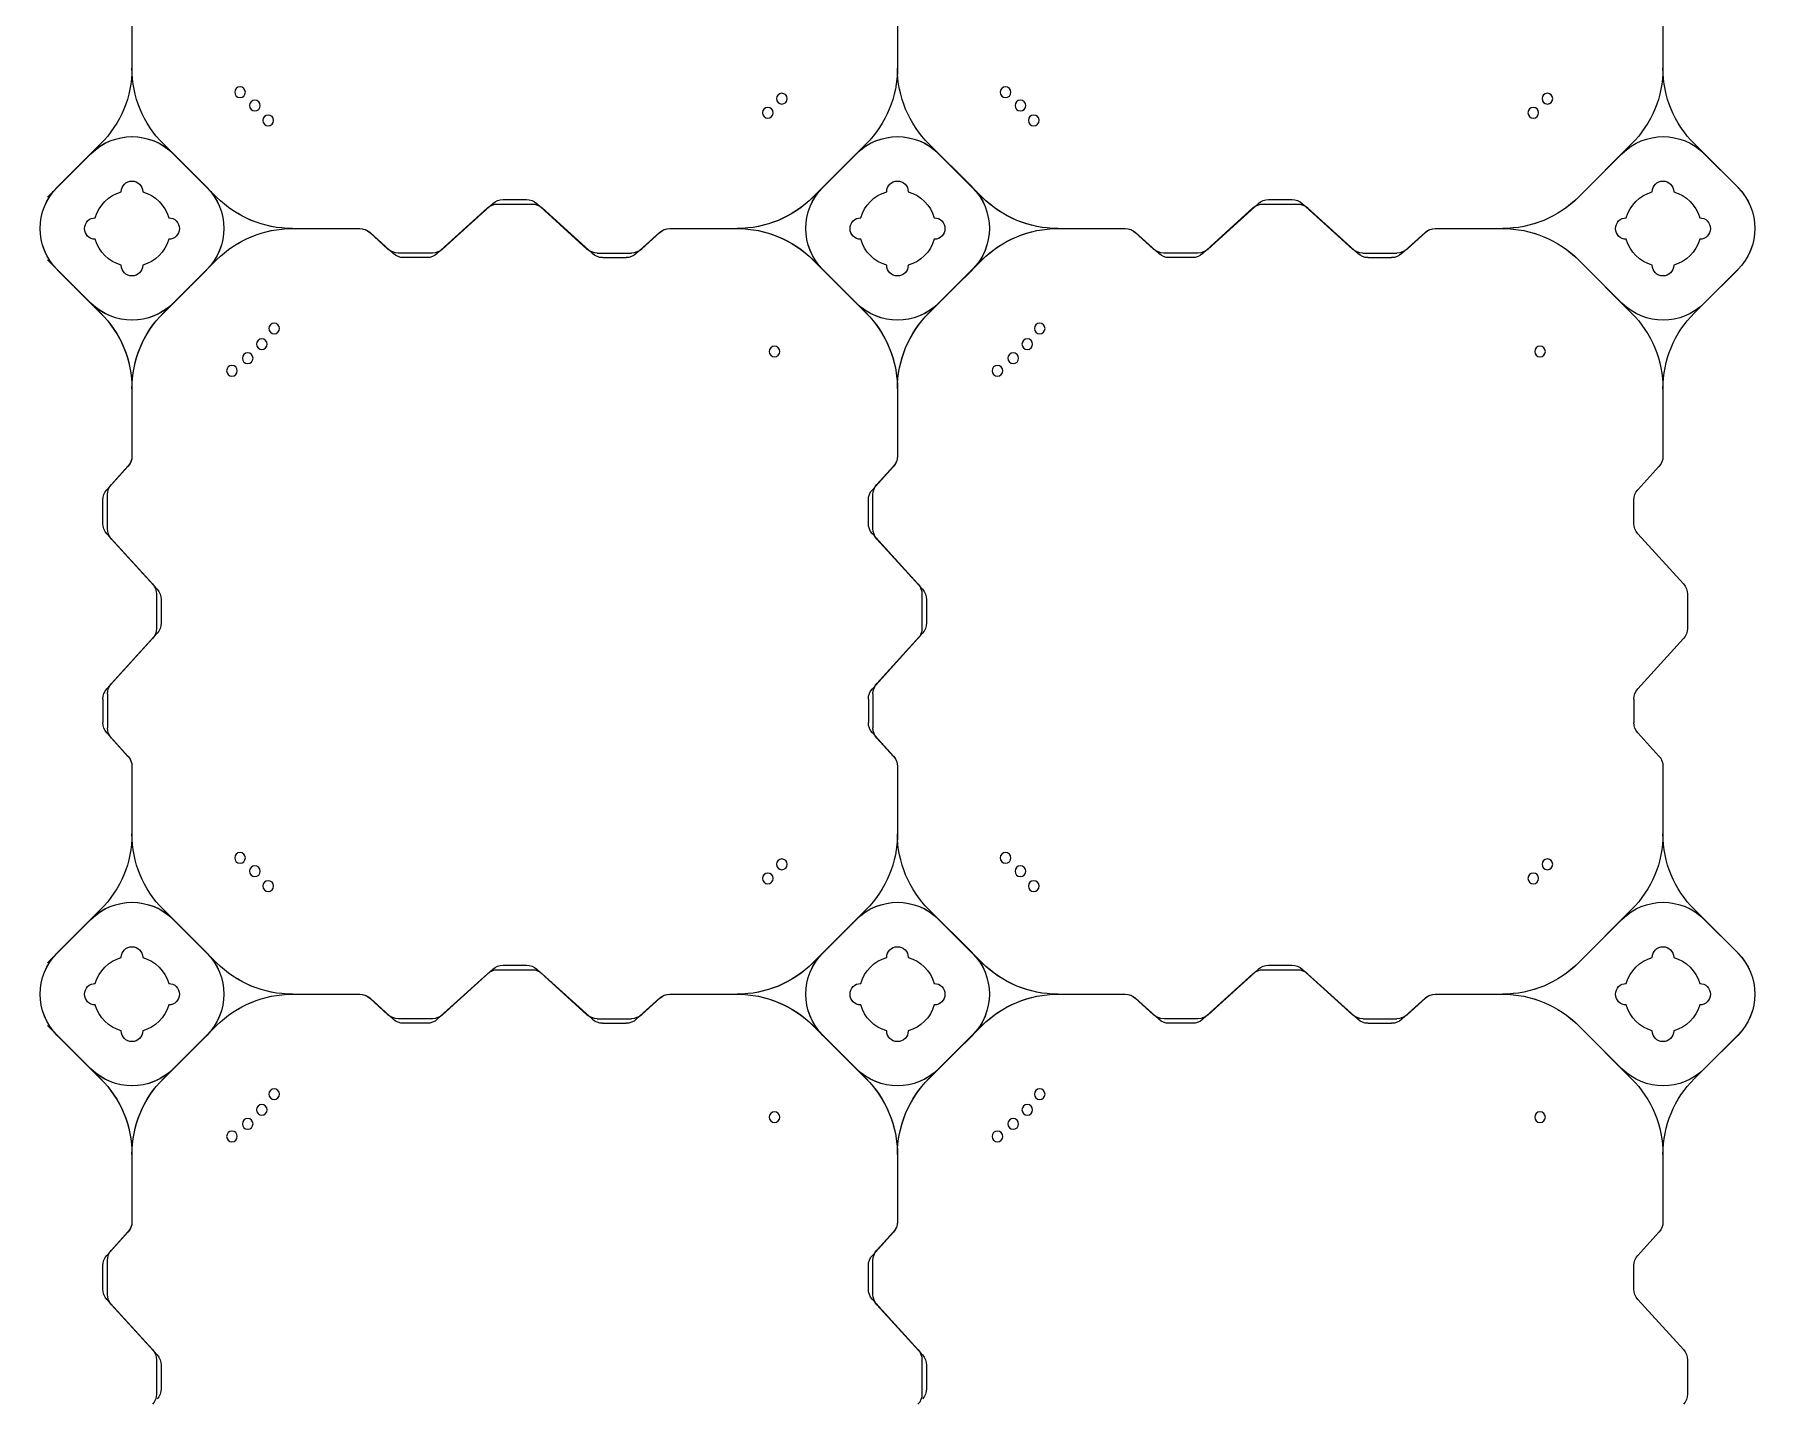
# Model space of a CAD drawing. Header units: millimetres. Extents: x -1612139 to -1260738, y 1141106 to 1536160.
# Drawn here: x -1325991 to -1324864, y 1187813 to 1188703 of the extents above; entities that cross this region are included whole.
import ezdxf

# ---------------------------------------------------------------- set-up
doc = ezdxf.new("R2010")
doc.units = ezdxf.units.MM
doc.header["$LTSCALE"] = 10
doc.layers.get('0').update_dxf_attribs({"linetype": 'CONTINUOUS'})
doc.layers.add('W-FLOAT_BOWL浮筒', color=253, linetype='CONTINUOUS')

# ---------------------------------------------------------------- blocks, each defined once
blk = doc.blocks.new('蓝色')
at = {"layer": 'W-FLOAT_BOWL浮筒', "color": 5}
for p, q in [((20022.3, -2760.8), (20022.3, -2738.5)), ((20522.3, -2760.8), (20522.3, -2738.5)), ((21022.3, -2760.8), (21022.3, -2738.5)), ((20025.3, -2757.3), (20025.3, -2742)), ((20525.3, -2757.3), (20525.3, -2742)), ((19989.9, -2800.3), (20019.7, -2767.5)), ((19992.9, -2796.8), (20022.7, -2764)), ((20489.9, -2800.3), (20519.7, -2767.5)), ((20492.9, -2796.8), (20522.7, -2764)), ((20989.9, -2800.3), (21019.7, -2767.5)), ((19987.3, -2807), (19987.3, -2822.3)), ((19990.3, -2803.5), (19990.3, -2825.8)), ((20487.3, -2807), (20487.3, -2822.3)), ((20490.3, -2803.5), (20490.3, -2825.8)), ((20987.3, -2807), (20987.3, -2822.3)), ((19989.9, -2829), (20003.7, -2844.2)), ((20489.9, -2829), (20503.7, -2844.2)), ((20989.9, -2829), (21003.7, -2844.2)), ((19992.9, -2832.5), (20003.7, -2844.4)), ((20492.9, -2832.5), (20503.7, -2844.4)), ((20006.3, -2894.9), (20006.3, -2850.9)), ((20006.3, -2894.9), (20006.3, -2851.1)), ((20506.3, -2894.9), (20506.3, -2850.9)), ((20506.3, -2894.9), (20506.3, -2851.1)), ((21006.3, -2894.9), (21006.3, -2850.9)), ((19951.1, -2979.1), (19985.8, -2944.4)), ((19979.5, -2950.8), (19951.2, -2979.1)), ((19957.5, -2972.8), (19985.8, -2944.5)), ((19957.5, -2972.7), (19979.4, -2950.8)), ((20061.6, -2979.1), (20026.8, -2944.4)), ((20055.2, -2972.8), (20026.8, -2944.5)), ((20033.2, -2950.8), (20055.2, -2972.7)), ((20033.2, -2950.8), (20061.5, -2979.1)), ((20451.1, -2979.1), (20485.8, -2944.4)), ((20479.5, -2950.8), (20451.2, -2979.1)), ((20457.5, -2972.8), (20485.8, -2944.5)), ((20457.5, -2972.7), (20479.4, -2950.8)), ((20561.6, -2979.1), (20526.8, -2944.4)), ((20555.2, -2972.8), (20526.8, -2944.5)), ((20533.2, -2950.8), (20555.2, -2972.7)), ((20533.2, -2950.8), (20561.5, -2979.1)), ((20951.1, -2979.1), (20985.8, -2944.4)), ((20979.5, -2950.8), (20951.2, -2979.1)), ((21055.2, -2972.8), (21026.8, -2944.5)), ((21033.2, -2950.8), (21055.2, -2972.7)), ((20173.5, -2986.2), (20161.6, -2997)), ((20177, -2983.2), (20161.8, -2997)), ((20202.5, -2983.6), (20180.2, -2983.6)), ((20199, -2980.6), (20183.7, -2980.6)), ((20205.7, -2983.2), (20238.5, -3013)), ((20209.2, -2986.2), (20242, -3016)), ((20303.5, -2986.2), (20270.7, -3016)), ((20307, -2983.2), (20274.2, -3013)), ((20310.2, -2983.6), (20332.5, -2983.6)), ((20313.7, -2980.6), (20329, -2980.6)), ((20335.7, -2983.2), (20350.9, -2997)), ((20339.2, -2986.2), (20351.1, -2997)), ((20673.5, -2986.2), (20661.6, -2997)), ((20677, -2983.2), (20661.8, -2997)), ((20702.5, -2983.6), (20680.2, -2983.6)), ((20699, -2980.6), (20683.7, -2980.6)), ((20705.7, -2983.2), (20738.5, -3013)), ((20709.2, -2986.2), (20742, -3016)), ((20803.5, -2986.2), (20770.7, -3016)), ((20807, -2983.2), (20774.2, -3013)), ((20810.2, -2983.6), (20832.5, -2983.6)), ((20813.7, -2980.6), (20829, -2980.6)), ((20835.7, -2983.2), (20850.9, -2997)), ((20839.2, -2986.2), (20851.1, -2997)), ((20110.9, -2999.6), (20155.1, -2999.6)), ((20110.9, -2999.6), (20154.9, -2999.6)), ((20357.6, -2999.6), (20401.6, -2999.6)), ((20357.8, -2999.6), (20401.6, -2999.6)), ((20610.9, -2999.6), (20655.1, -2999.6)), ((20610.9, -2999.6), (20654.9, -2999.6)), ((20857.6, -2999.6), (20901.6, -2999.6)), ((20857.8, -2999.6), (20901.6, -2999.6)), ((19985.8, -3054.9), (19951.1, -3020.1)), ((19979.5, -3048.4), (19951.2, -3020.1)), ((20026.8, -3054.9), (20061.6, -3020.1)), ((20033.2, -3048.4), (20061.5, -3020.1)), ((20245.2, -3015.6), (20267.5, -3015.6)), ((20248.7, -3018.6), (20264, -3018.6)), ((20485.8, -3054.9), (20451.1, -3020.1)), ((20479.5, -3048.4), (20451.2, -3020.1)), ((20526.8, -3054.9), (20561.6, -3020.1)), ((20533.2, -3048.4), (20561.5, -3020.1)), ((20745.2, -3015.6), (20767.5, -3015.6)), ((20748.7, -3018.6), (20764, -3018.6)), ((20985.8, -3054.9), (20951.1, -3020.1)), ((20979.5, -3048.4), (20951.2, -3020.1)), ((19979.4, -3048.4), (19957.5, -3026.5)), ((19957.5, -3026.5), (19985.8, -3054.8)), ((20055.2, -3026.5), (20026.8, -3054.8)), ((20055.2, -3026.5), (20033.2, -3048.4)), ((20479.4, -3048.4), (20457.5, -3026.5)), ((20457.5, -3026.5), (20485.8, -3054.8)), ((20555.2, -3026.5), (20526.8, -3054.8)), ((20555.2, -3026.5), (20533.2, -3048.4)), ((21055.2, -3026.5), (21026.8, -3054.8)), ((21055.2, -3026.5), (21033.2, -3048.4)), ((20006.3, -3148.4), (20006.3, -3104.2)), ((20006.3, -3148.2), (20006.3, -3104.2)), ((20506.3, -3148.4), (20506.3, -3104.2)), ((20506.3, -3148.2), (20506.3, -3104.2)), ((21006.3, -3148.4), (21006.3, -3104.2)), ((19989.9, -3170.3), (20003.7, -3155.1)), ((19992.9, -3166.8), (20003.7, -3154.9)), ((20489.9, -3170.3), (20503.7, -3155.1)), ((20492.9, -3166.8), (20503.7, -3154.9)), ((20989.9, -3170.3), (21003.7, -3155.1)), ((19987.3, -3192.3), (19987.3, -3177)), ((19990.3, -3195.8), (19990.3, -3173.5)), ((20487.3, -3192.3), (20487.3, -3177)), ((20490.3, -3195.8), (20490.3, -3173.5)), ((20987.3, -3192.3), (20987.3, -3177)), ((19989.9, -3199), (20019.7, -3231.8)), ((20489.9, -3199), (20519.7, -3231.8)), ((20989.9, -3199), (21019.7, -3231.8)), ((19992.9, -3202.5), (20022.7, -3235.3)), ((20492.9, -3202.5), (20522.7, -3235.3)), ((20022.3, -3260.8), (20022.3, -3238.5)), ((20025.3, -3257.3), (20025.3, -3242)), ((20522.3, -3260.8), (20522.3, -3238.5)), ((20525.3, -3257.3), (20525.3, -3242)), ((21022.3, -3260.8), (21022.3, -3238.5)), ((19989.9, -3300.3), (20019.7, -3267.5)), ((19992.9, -3296.8), (20022.7, -3264)), ((20489.9, -3300.3), (20519.7, -3267.5)), ((20492.9, -3296.8), (20522.7, -3264)), ((20989.9, -3300.3), (21019.7, -3267.5)), ((19987.3, -3307), (19987.3, -3322.3)), ((19990.3, -3303.5), (19990.3, -3325.8)), ((20487.3, -3307), (20487.3, -3322.3)), ((20490.3, -3303.5), (20490.3, -3325.8)), ((20987.3, -3307), (20987.3, -3322.3)), ((19989.9, -3329), (20003.7, -3344.2)), ((19992.9, -3332.5), (20003.7, -3344.4)), ((20489.9, -3329), (20503.7, -3344.2)), ((20492.9, -3332.5), (20503.7, -3344.4)), ((20989.9, -3329), (21003.7, -3344.2)), ((20006.3, -3394.9), (20006.3, -3350.9)), ((20006.3, -3394.9), (20006.3, -3351.1)), ((20506.3, -3394.9), (20506.3, -3350.9)), ((20506.3, -3394.9), (20506.3, -3351.1)), ((21006.3, -3394.9), (21006.3, -3350.9)), ((19951.1, -3479.1), (19985.8, -3444.4)), ((19957.5, -3472.8), (19985.8, -3444.5)), ((20061.6, -3479.1), (20026.8, -3444.4)), ((20055.2, -3472.8), (20026.8, -3444.5)), ((20451.1, -3479.1), (20485.8, -3444.4)), ((20457.5, -3472.8), (20485.8, -3444.5)), ((20561.6, -3479.1), (20526.8, -3444.4)), ((20555.2, -3472.8), (20526.8, -3444.5)), ((20951.1, -3479.1), (20985.8, -3444.4)), ((21055.2, -3472.8), (21026.8, -3444.5)), ((19979.5, -3450.8), (19951.2, -3479.1)), ((19957.5, -3472.7), (19979.4, -3450.8)), ((20033.2, -3450.8), (20055.2, -3472.7)), ((20033.2, -3450.8), (20061.5, -3479.1)), ((20479.5, -3450.8), (20451.2, -3479.1)), ((20457.5, -3472.7), (20479.4, -3450.8)), ((20533.2, -3450.8), (20555.2, -3472.7)), ((20533.2, -3450.8), (20561.5, -3479.1)), ((20979.5, -3450.8), (20951.2, -3479.1)), ((21033.2, -3450.8), (21055.2, -3472.7)), ((20177, -3483.2), (20161.8, -3497)), ((20199, -3480.6), (20183.7, -3480.6)), ((20205.7, -3483.2), (20238.5, -3513)), ((20307, -3483.2), (20274.2, -3513)), ((20313.7, -3480.6), (20329, -3480.6)), ((20335.7, -3483.2), (20350.9, -3497)), ((20677, -3483.2), (20661.8, -3497)), ((20699, -3480.6), (20683.7, -3480.6)), ((20705.7, -3483.2), (20738.5, -3513)), ((20807, -3483.2), (20774.2, -3513)), ((20813.7, -3480.6), (20829, -3480.6)), ((20835.7, -3483.2), (20850.9, -3497)), ((20173.5, -3486.2), (20161.6, -3497)), ((20202.5, -3483.6), (20180.2, -3483.6)), ((20209.2, -3486.2), (20242, -3516)), ((20303.5, -3486.2), (20270.7, -3516)), ((20310.2, -3483.6), (20332.5, -3483.6)), ((20339.2, -3486.2), (20351.1, -3497)), ((20673.5, -3486.2), (20661.6, -3497)), ((20702.5, -3483.6), (20680.2, -3483.6)), ((20709.2, -3486.2), (20742, -3516)), ((20803.5, -3486.2), (20770.7, -3516)), ((20810.2, -3483.6), (20832.5, -3483.6)), ((20839.2, -3486.2), (20851.1, -3497)), ((20110.9, -3499.6), (20155.1, -3499.6)), ((20110.9, -3499.6), (20154.9, -3499.6)), ((20357.6, -3499.6), (20401.6, -3499.6)), ((20357.8, -3499.6), (20401.6, -3499.6)), ((20610.9, -3499.6), (20655.1, -3499.6)), ((20610.9, -3499.6), (20654.9, -3499.6)), ((20857.6, -3499.6), (20901.6, -3499.6)), ((20857.8, -3499.6), (20901.6, -3499.6)), ((20245.2, -3515.6), (20267.5, -3515.6)), ((20745.2, -3515.6), (20767.5, -3515.6)), ((19985.8, -3554.9), (19951.1, -3520.1)), ((19979.5, -3548.4), (19951.2, -3520.1)), ((19979.4, -3548.4), (19957.5, -3526.5)), ((19957.5, -3526.5), (19985.8, -3554.8)), ((20026.8, -3554.9), (20061.6, -3520.1)), ((20055.2, -3526.5), (20026.8, -3554.8)), ((20033.2, -3548.4), (20061.5, -3520.1)), ((20055.2, -3526.5), (20033.2, -3548.4)), ((20248.7, -3518.6), (20264, -3518.6)), ((20485.8, -3554.9), (20451.1, -3520.1)), ((20479.5, -3548.4), (20451.2, -3520.1)), ((20479.4, -3548.4), (20457.5, -3526.5)), ((20457.5, -3526.5), (20485.8, -3554.8)), ((20526.8, -3554.9), (20561.6, -3520.1)), ((20555.2, -3526.5), (20526.8, -3554.8)), ((20533.2, -3548.4), (20561.5, -3520.1)), ((20555.2, -3526.5), (20533.2, -3548.4)), ((20748.7, -3518.6), (20764, -3518.6)), ((20985.8, -3554.9), (20951.1, -3520.1)), ((20979.5, -3548.4), (20951.2, -3520.1)), ((21055.2, -3526.5), (21026.8, -3554.8)), ((21055.2, -3526.5), (21033.2, -3548.4)), ((20006.3, -3648.4), (20006.3, -3604.2)), ((20006.3, -3648.2), (20006.3, -3604.2)), ((20506.3, -3648.4), (20506.3, -3604.2)), ((20506.3, -3648.2), (20506.3, -3604.2)), ((21006.3, -3648.4), (21006.3, -3604.2))]:
    blk.add_line(p, q, dxfattribs=at)
for centre in [(20071.6, -2906.7), (20571.6, -2906.7), (20081.9, -2914.9), (20426, -2919.3), (20581.9, -2914.9), (20926, -2919.3), (20091.1, -2924.1), (20099.2, -2934.3), (20591.1, -2924.1), (20599.2, -2934.3), (20086.6, -3079.9), (20095.3, -3070.2), (20421.6, -3075.2), (20586.6, -3079.9), (20595.3, -3070.2), (20921.6, -3075.2), (20076.9, -3088.6), (20430.8, -3084.4), (20576.9, -3088.6), (20930.8, -3084.4), (20071.6, -3406.7), (20571.6, -3406.7), (20081.9, -3414.9), (20426, -3419.3), (20581.9, -3414.9), (20926, -3419.3), (20091.1, -3424.1), (20591.1, -3424.1), (20099.2, -3434.3), (20599.2, -3434.3), (20095.3, -3570.2), (20421.6, -3575.2), (20595.3, -3570.2), (20921.6, -3575.2), (20086.6, -3579.9), (20430.8, -3584.4), (20586.6, -3579.9), (20930.8, -3584.4), (20076.9, -3588.6), (20576.9, -3588.6)]:
    blk.add_circle(centre, 3.5, dxfattribs=at)
for centre, radius, start, end in [((20012.3, -2738.5), 10, 0, 42.2737), ((20015.3, -2742), 10, 0, 42.2737), ((20512.3, -2738.5), 10, 0, 42.2737), ((20515.3, -2742), 10, 0, 42.2737), ((21012.3, -2738.5), 10, 0, 42.2737), ((20012.3, -2760.8), 10, 317.7263, 0), ((20015.3, -2757.3), 10, 317.7263, 0), ((20512.3, -2760.8), 10, 317.7263, 0), ((20515.3, -2757.3), 10, 317.7263, 0), ((21012.3, -2760.8), 10, 317.7263, 0), ((19997.3, -2807), 10, 137.7263, 180), ((20000.3, -2803.5), 10, 137.7263, 180), ((20497.3, -2807), 10, 137.7263, 180), ((20500.3, -2803.5), 10, 137.7263, 180), ((20997.3, -2807), 10, 137.7263, 180), ((19997.3, -2822.3), 10, 180, 222.2737), ((20000.3, -2825.8), 10, 180, 222.2737), ((20497.3, -2822.3), 10, 180, 222.2737), ((20500.3, -2825.8), 10, 180, 222.2737), ((20997.3, -2822.3), 10, 180, 222.2737), ((19996.3, -2850.9), 10, 0, 42.2737), ((19996.3, -2851.1), 10, 0, 42.2737), ((20496.3, -2850.9), 10, 0, 42.2737), ((20496.3, -2851.1), 10, 0, 42.2737), ((20996.3, -2850.9), 10, 0, 42.2737), ((19936.3, -2894.9), 70, 315, 0), ((19936.3, -2895), 70, 315, 0), ((20076.3, -2894.9), 70, 180, 225), ((20076.3, -2895), 70, 180, 225), ((20436.3, -2894.9), 70, 315, 0), ((20436.3, -2895), 70, 315, 0), ((20576.3, -2894.9), 70, 180, 225), ((20576.3, -2895), 70, 180, 225), ((20936.3, -2894.9), 70, 315, 0), ((21076.3, -2895), 70, 180, 225), ((20006.3, -2977.7), 38, 45, 135), ((20006.4, -2977.7), 38, 45, 135), ((20506.3, -2977.7), 38, 45, 135), ((20506.4, -2977.7), 38, 45, 135), ((21006.4, -2977.7), 38, 45, 135), ((19984.4, -2999.6), 38, 135, 225), ((19984.4, -2999.7), 38, 135, 225), ((20006.3, -2999.6), 25, 106.2602, 163.7398), ((20006.3, -2999.6), 25, 106.2602, 163.7398), ((20006.3, -2999.6), 25, 106.2602, 163.7398), ((20006.3, -2999.6), 25, 106.2602, 163.7398), ((20006.3, -2975.6), 7, 0, 180), ((20006.3, -2975.6), 7, 0, 180), ((20006.3, -2975.6), 7, 0, 180), ((20006.3, -2975.6), 7, 0, 180), ((20006.3, -2999.6), 25, 16.2602, 73.7398), ((20006.3, -2999.6), 25, 16.2602, 73.7398), ((20006.3, -2999.6), 25, 16.2602, 73.7398), ((20006.3, -2999.6), 25, 16.2602, 73.7398), ((20028.3, -2999.6), 38, 315, 45), ((20028.3, -2999.7), 38, 315, 45), ((20484.4, -2999.6), 38, 135, 225), ((20484.4, -2999.7), 38, 135, 225), ((20506.3, -2999.6), 25, 106.2602, 163.7398), ((20506.3, -2999.6), 25, 106.2602, 163.7398), ((20506.3, -2999.6), 25, 106.2602, 163.7398), ((20506.3, -2999.6), 25, 106.2602, 163.7398), ((20506.3, -2975.6), 7, 0, 180), ((20506.3, -2975.6), 7, 0, 180), ((20506.3, -2975.6), 7, 0, 180), ((20506.3, -2975.6), 7, 0, 180), ((20506.3, -2999.6), 25, 16.2602, 73.7398), ((20506.3, -2999.6), 25, 16.2602, 73.7398), ((20506.3, -2999.6), 25, 16.2602, 73.7398), ((20506.3, -2999.6), 25, 16.2602, 73.7398), ((20528.3, -2999.6), 38, 315, 45), ((20528.3, -2999.7), 38, 315, 45), ((21006.3, -2999.6), 25, 106.2602, 163.7398), ((21006.3, -2999.6), 25, 106.2602, 163.7398), ((21006.3, -2975.6), 7, 0, 180), ((21006.3, -2975.6), 7, 0, 180), ((21006.3, -2999.6), 25, 16.2602, 73.7398), ((21006.3, -2999.6), 25, 16.2602, 73.7398), ((21028.3, -2999.6), 38, 315, 45), ((21028.3, -2999.7), 38, 315, 45), ((20111, -2929.6), 70, 225, 270), ((20111.1, -2929.6), 70, 225, 270), ((20180.2, -2993.6), 10, 90, 132.2737), ((20183.7, -2990.6), 10, 90, 132.2737), ((20199, -2990.6), 10, 47.7263, 90), ((20202.5, -2993.6), 10, 47.7263, 90), ((20310.2, -2993.6), 10, 90, 132.2737), ((20313.7, -2990.6), 10, 90, 132.2737), ((20329, -2990.6), 10, 47.7263, 90), ((20332.5, -2993.6), 10, 47.7263, 90), ((20401.6, -2929.6), 70, 270, 315), ((20401.7, -2929.6), 70, 270, 315), ((20611, -2929.6), 70, 225, 270), ((20611.1, -2929.6), 70, 225, 270), ((20680.2, -2993.6), 10, 90, 132.2737), ((20683.7, -2990.6), 10, 90, 132.2737), ((20699, -2990.6), 10, 47.7263, 90), ((20702.5, -2993.6), 10, 47.7263, 90), ((20810.2, -2993.6), 10, 90, 132.2737), ((20813.7, -2990.6), 10, 90, 132.2737), ((20829, -2990.6), 10, 47.7263, 90), ((20832.5, -2993.6), 10, 47.7263, 90), ((20901.6, -2929.6), 70, 270, 315), ((20901.7, -2929.6), 70, 270, 315), ((19982.3, -2999.6), 7, 90, 270), ((19982.3, -2999.6), 7, 90, 270), ((19982.3, -2999.6), 7, 90, 270), ((19982.3, -2999.6), 7, 90, 270), ((20030.3, -2999.6), 7, 270, 90), ((20030.3, -2999.6), 7, 270, 90), ((20030.3, -2999.6), 7, 270, 90), ((20030.3, -2999.6), 7, 270, 90), ((20154.9, -2989.6), 10, 270, 312.2737), ((20155.1, -2989.6), 10, 270, 312.2737), ((20357.6, -2989.6), 10, 227.7263, 270), ((20357.8, -2989.6), 10, 227.7263, 270), ((20482.3, -2999.6), 7, 90, 270), ((20482.3, -2999.6), 7, 90, 270), ((20482.3, -2999.6), 7, 90, 270), ((20482.3, -2999.6), 7, 90, 270), ((20530.3, -2999.6), 7, 270, 90), ((20530.3, -2999.6), 7, 270, 90), ((20530.3, -2999.6), 7, 270, 90), ((20530.3, -2999.6), 7, 270, 90), ((20654.9, -2989.6), 10, 270, 312.2737), ((20655.1, -2989.6), 10, 270, 312.2737), ((20857.6, -2989.6), 10, 227.7263, 270), ((20857.8, -2989.6), 10, 227.7263, 270), ((20982.3, -2999.6), 7, 90, 270), ((20982.3, -2999.6), 7, 90, 270), ((21030.3, -2999.6), 7, 270, 90), ((21030.3, -2999.6), 7, 270, 90), ((20006.3, -2999.6), 25, 196.2602, 253.7398), ((20006.3, -2999.6), 25, 196.2602, 253.7398), ((20006.3, -2999.6), 25, 196.2602, 253.7398), ((20006.3, -2999.6), 25, 196.2602, 253.7398), ((20006.3, -2999.6), 25, 286.2602, 343.7398), ((20006.3, -2999.6), 25, 286.2602, 343.7398), ((20006.3, -2999.6), 25, 286.2602, 343.7398), ((20006.3, -2999.6), 25, 286.2602, 343.7398), ((20111, -3069.6), 70, 90, 135), ((20111.1, -3069.6), 70, 90, 135), ((20401.6, -3069.6), 70, 45, 90), ((20401.7, -3069.6), 70, 45, 90), ((20506.3, -2999.6), 25, 196.2602, 253.7398), ((20506.3, -2999.6), 25, 196.2602, 253.7398), ((20506.3, -2999.6), 25, 196.2602, 253.7398), ((20506.3, -2999.6), 25, 196.2602, 253.7398), ((20506.3, -2999.6), 25, 286.2602, 343.7398), ((20506.3, -2999.6), 25, 286.2602, 343.7398), ((20506.3, -2999.6), 25, 286.2602, 343.7398), ((20506.3, -2999.6), 25, 286.2602, 343.7398), ((20611, -3069.6), 70, 90, 135), ((20611.1, -3069.6), 70, 90, 135), ((20901.6, -3069.6), 70, 45, 90), ((20901.7, -3069.6), 70, 45, 90), ((21006.3, -2999.6), 25, 196.2602, 253.7398), ((21006.3, -2999.6), 25, 196.2602, 253.7398), ((21006.3, -2999.6), 25, 286.2602, 343.7398), ((21006.3, -2999.6), 25, 286.2602, 343.7398), ((20245.2, -3005.6), 10, 227.7263, 270), ((20248.7, -3008.6), 10, 227.7263, 270), ((20264, -3008.6), 10, 270, 312.2737), ((20267.5, -3005.6), 10, 270, 312.2737), ((20745.2, -3005.6), 10, 227.7263, 270), ((20748.7, -3008.6), 10, 227.7263, 270), ((20764, -3008.6), 10, 270, 312.2737), ((20767.5, -3005.6), 10, 270, 312.2737), ((20006.3, -3023.6), 7, 180, 0), ((20006.3, -3023.6), 7, 180, 0), ((20006.3, -3023.6), 7, 180, 0), ((20006.3, -3023.6), 7, 180, 0), ((20506.3, -3023.6), 7, 180, 0), ((20506.3, -3023.6), 7, 180, 0), ((20506.3, -3023.6), 7, 180, 0), ((20506.3, -3023.6), 7, 180, 0), ((21006.3, -3023.6), 7, 180, 0), ((21006.3, -3023.6), 7, 180, 0), ((20006.3, -3021.6), 38, 225, 315), ((20006.4, -3021.6), 38, 225, 315), ((19936.3, -3104.3), 70, 0, 45), ((19936.3, -3104.3), 70, 0, 45), ((20076.3, -3104.3), 70, 135, 180), ((20076.3, -3104.3), 70, 135, 180), ((20506.3, -3021.6), 38, 225, 315), ((20506.4, -3021.6), 38, 225, 315), ((20436.3, -3104.3), 70, 0, 45), ((20436.3, -3104.3), 70, 0, 45), ((20576.3, -3104.3), 70, 135, 180), ((20576.3, -3104.3), 70, 135, 180), ((21006.4, -3021.6), 38, 225, 315), ((20936.3, -3104.3), 70, 0, 45), ((21076.3, -3104.3), 70, 135, 180), ((19996.3, -3148.2), 10, 317.7263, 0), ((19996.3, -3148.4), 10, 317.7263, 0), ((20496.3, -3148.2), 10, 317.7263, 0), ((20496.3, -3148.4), 10, 317.7263, 0), ((20996.3, -3148.4), 10, 317.7263, 0), ((20000.3, -3173.5), 10, 137.7263, 180), ((20500.3, -3173.5), 10, 137.7263, 180), ((19997.3, -3177), 10, 137.7263, 180), ((20497.3, -3177), 10, 137.7263, 180), ((20997.3, -3177), 10, 137.7263, 180), ((19997.3, -3192.3), 10, 180, 222.2737), ((20000.3, -3195.8), 10, 180, 222.2737), ((20497.3, -3192.3), 10, 180, 222.2737), ((20500.3, -3195.8), 10, 180, 222.2737), ((20997.3, -3192.3), 10, 180, 222.2737), ((20012.3, -3238.5), 10, 0, 42.2737), ((20015.3, -3242), 10, 0, 42.2737), ((20512.3, -3238.5), 10, 0, 42.2737), ((20515.3, -3242), 10, 0, 42.2737), ((21012.3, -3238.5), 10, 0, 42.2737), ((20015.3, -3257.3), 10, 317.7263, 0), ((20515.3, -3257.3), 10, 317.7263, 0), ((20012.3, -3260.8), 10, 317.7263, 0), ((20512.3, -3260.8), 10, 317.7263, 0), ((21012.3, -3260.8), 10, 317.7263, 0), ((19997.3, -3307), 10, 137.7263, 180), ((20000.3, -3303.5), 10, 137.7263, 180), ((20497.3, -3307), 10, 137.7263, 180), ((20500.3, -3303.5), 10, 137.7263, 180), ((20997.3, -3307), 10, 137.7263, 180), ((19997.3, -3322.3), 10, 180, 222.2737), ((20497.3, -3322.3), 10, 180, 222.2737), ((20997.3, -3322.3), 10, 180, 222.2737), ((20000.3, -3325.8), 10, 180, 222.2737), ((20500.3, -3325.8), 10, 180, 222.2737), ((19996.3, -3350.9), 10, 0, 42.2737), ((19996.3, -3351.1), 10, 0, 42.2737), ((20496.3, -3350.9), 10, 0, 42.2737), ((20496.3, -3351.1), 10, 0, 42.2737), ((20996.3, -3350.9), 10, 0, 42.2737), ((19936.3, -3394.9), 70, 315, 0), ((19936.3, -3395), 70, 315, 0), ((20076.3, -3394.9), 70, 180, 225), ((20076.3, -3395), 70, 180, 225), ((20436.3, -3394.9), 70, 315, 0), ((20436.3, -3395), 70, 315, 0), ((20576.3, -3394.9), 70, 180, 225), ((20576.3, -3395), 70, 180, 225), ((20936.3, -3394.9), 70, 315, 0), ((21076.3, -3395), 70, 180, 225), ((20006.3, -3477.7), 38, 45, 135), ((20006.4, -3477.7), 38, 45, 135), ((20506.3, -3477.7), 38, 45, 135), ((20506.4, -3477.7), 38, 45, 135), ((21006.4, -3477.7), 38, 45, 135), ((20006.3, -3475.6), 7, 0, 180), ((20006.3, -3475.6), 7, 0, 180), ((20006.3, -3475.6), 7, 0, 180), ((20006.3, -3475.6), 7, 0, 180), ((20506.3, -3475.6), 7, 0, 180), ((20506.3, -3475.6), 7, 0, 180), ((20506.3, -3475.6), 7, 0, 180), ((20506.3, -3475.6), 7, 0, 180), ((21006.3, -3475.6), 7, 0, 180), ((21006.3, -3475.6), 7, 0, 180), ((19984.4, -3499.6), 38, 135, 225), ((19984.4, -3499.7), 38, 135, 225), ((20006.3, -3499.6), 25, 106.2602, 163.7398), ((20006.3, -3499.6), 25, 106.2602, 163.7398), ((20006.3, -3499.6), 25, 106.2602, 163.7398), ((20006.3, -3499.6), 25, 106.2602, 163.7398), ((20006.3, -3499.6), 25, 16.2602, 73.7398), ((20006.3, -3499.6), 25, 16.2602, 73.7398), ((20006.3, -3499.6), 25, 16.2602, 73.7398), ((20006.3, -3499.6), 25, 16.2602, 73.7398), ((20028.3, -3499.6), 38, 315, 45), ((20028.3, -3499.7), 38, 315, 45), ((20111, -3429.6), 70, 225, 270), ((20111.1, -3429.6), 70, 225, 270), ((20183.7, -3490.6), 10, 90, 132.2737), ((20199, -3490.6), 10, 47.7263, 90), ((20313.7, -3490.6), 10, 90, 132.2737), ((20329, -3490.6), 10, 47.7263, 90), ((20401.6, -3429.6), 70, 270, 315), ((20401.7, -3429.6), 70, 270, 315), ((20484.4, -3499.6), 38, 135, 225), ((20484.4, -3499.7), 38, 135, 225), ((20506.3, -3499.6), 25, 106.2602, 163.7398), ((20506.3, -3499.6), 25, 106.2602, 163.7398), ((20506.3, -3499.6), 25, 106.2602, 163.7398), ((20506.3, -3499.6), 25, 106.2602, 163.7398), ((20506.3, -3499.6), 25, 16.2602, 73.7398), ((20506.3, -3499.6), 25, 16.2602, 73.7398), ((20506.3, -3499.6), 25, 16.2602, 73.7398), ((20506.3, -3499.6), 25, 16.2602, 73.7398), ((20528.3, -3499.6), 38, 315, 45), ((20528.3, -3499.7), 38, 315, 45), ((20611, -3429.6), 70, 225, 270), ((20611.1, -3429.6), 70, 225, 270), ((20683.7, -3490.6), 10, 90, 132.2737), ((20699, -3490.6), 10, 47.7263, 90), ((20813.7, -3490.6), 10, 90, 132.2737), ((20829, -3490.6), 10, 47.7263, 90), ((20901.6, -3429.6), 70, 270, 315), ((20901.7, -3429.6), 70, 270, 315), ((21006.3, -3499.6), 25, 106.2602, 163.7398), ((21006.3, -3499.6), 25, 106.2602, 163.7398), ((21006.3, -3499.6), 25, 16.2602, 73.7398), ((21006.3, -3499.6), 25, 16.2602, 73.7398), ((21028.3, -3499.6), 38, 315, 45), ((21028.3, -3499.7), 38, 315, 45), ((19982.3, -3499.6), 7, 90, 270), ((19982.3, -3499.6), 7, 90, 270), ((19982.3, -3499.6), 7, 90, 270), ((19982.3, -3499.6), 7, 90, 270), ((20030.3, -3499.6), 7, 270, 90), ((20030.3, -3499.6), 7, 270, 90), ((20030.3, -3499.6), 7, 270, 90), ((20030.3, -3499.6), 7, 270, 90), ((20180.2, -3493.6), 10, 90, 132.2737), ((20202.5, -3493.6), 10, 47.7263, 90), ((20310.2, -3493.6), 10, 90, 132.2737), ((20332.5, -3493.6), 10, 47.7263, 90), ((20482.3, -3499.6), 7, 90, 270), ((20482.3, -3499.6), 7, 90, 270), ((20482.3, -3499.6), 7, 90, 270), ((20482.3, -3499.6), 7, 90, 270), ((20530.3, -3499.6), 7, 270, 90), ((20530.3, -3499.6), 7, 270, 90), ((20530.3, -3499.6), 7, 270, 90), ((20530.3, -3499.6), 7, 270, 90), ((20680.2, -3493.6), 10, 90, 132.2737), ((20702.5, -3493.6), 10, 47.7263, 90), ((20810.2, -3493.6), 10, 90, 132.2737), ((20832.5, -3493.6), 10, 47.7263, 90), ((20982.3, -3499.6), 7, 90, 270), ((20982.3, -3499.6), 7, 90, 270), ((21030.3, -3499.6), 7, 270, 90), ((21030.3, -3499.6), 7, 270, 90), ((20111, -3569.6), 70, 90, 135), ((20111.1, -3569.6), 70, 90, 135), ((20154.9, -3489.6), 10, 270, 312.2737), ((20155.1, -3489.6), 10, 270, 312.2737), ((20357.6, -3489.6), 10, 227.7263, 270), ((20357.8, -3489.6), 10, 227.7263, 270), ((20401.6, -3569.6), 70, 45, 90), ((20401.7, -3569.6), 70, 45, 90), ((20611, -3569.6), 70, 90, 135), ((20611.1, -3569.6), 70, 90, 135), ((20654.9, -3489.6), 10, 270, 312.2737), ((20655.1, -3489.6), 10, 270, 312.2737), ((20857.6, -3489.6), 10, 227.7263, 270), ((20857.8, -3489.6), 10, 227.7263, 270), ((20901.6, -3569.6), 70, 45, 90), ((20901.7, -3569.6), 70, 45, 90), ((20006.3, -3499.6), 25, 196.2602, 253.7398), ((20006.3, -3499.6), 25, 196.2602, 253.7398), ((20006.3, -3499.6), 25, 196.2602, 253.7398), ((20006.3, -3499.6), 25, 196.2602, 253.7398), ((20006.3, -3499.6), 25, 286.2602, 343.7398), ((20006.3, -3499.6), 25, 286.2602, 343.7398), ((20006.3, -3499.6), 25, 286.2602, 343.7398), ((20006.3, -3499.6), 25, 286.2602, 343.7398), ((20245.2, -3505.6), 10, 227.7263, 270), ((20248.7, -3508.6), 10, 227.7263, 270), ((20264, -3508.6), 10, 270, 312.2737), ((20267.5, -3505.6), 10, 270, 312.2737), ((20506.3, -3499.6), 25, 196.2602, 253.7398), ((20506.3, -3499.6), 25, 196.2602, 253.7398), ((20506.3, -3499.6), 25, 196.2602, 253.7398), ((20506.3, -3499.6), 25, 196.2602, 253.7398), ((20506.3, -3499.6), 25, 286.2602, 343.7398), ((20506.3, -3499.6), 25, 286.2602, 343.7398), ((20506.3, -3499.6), 25, 286.2602, 343.7398), ((20506.3, -3499.6), 25, 286.2602, 343.7398), ((20745.2, -3505.6), 10, 227.7263, 270), ((20748.7, -3508.6), 10, 227.7263, 270), ((20764, -3508.6), 10, 270, 312.2737), ((20767.5, -3505.6), 10, 270, 312.2737), ((21006.3, -3499.6), 25, 196.2602, 253.7398), ((21006.3, -3499.6), 25, 196.2602, 253.7398), ((21006.3, -3499.6), 25, 286.2602, 343.7398), ((21006.3, -3499.6), 25, 286.2602, 343.7398), ((20006.3, -3523.6), 7, 180, 0), ((20006.3, -3523.6), 7, 180, 0), ((20006.3, -3523.6), 7, 180, 0), ((20006.3, -3523.6), 7, 180, 0), ((20506.3, -3523.6), 7, 180, 0), ((20506.3, -3523.6), 7, 180, 0), ((20506.3, -3523.6), 7, 180, 0), ((20506.3, -3523.6), 7, 180, 0), ((21006.3, -3523.6), 7, 180, 0), ((21006.3, -3523.6), 7, 180, 0), ((20006.3, -3521.6), 38, 225, 315), ((20006.4, -3521.6), 38, 225, 315), ((20506.3, -3521.6), 38, 225, 315), ((20506.4, -3521.6), 38, 225, 315), ((21006.4, -3521.6), 38, 225, 315), ((19936.3, -3604.3), 70, 0, 45), ((19936.3, -3604.3), 70, 0, 45), ((20076.3, -3604.3), 70, 135, 180), ((20076.3, -3604.3), 70, 135, 180), ((20436.3, -3604.3), 70, 0, 45), ((20436.3, -3604.3), 70, 0, 45), ((20576.3, -3604.3), 70, 135, 180), ((20576.3, -3604.3), 70, 135, 180), ((20936.3, -3604.3), 70, 0, 45), ((21076.3, -3604.3), 70, 135, 180)]:
    blk.add_arc(centre, radius, start, end, dxfattribs=at)

msp = doc.modelspace()

# ---------------------------------------------------------------- block references
at = {"xscale": -1, "rotation": 180}
msp.add_blockref('蓝色', (-1345933.8, 1185076.5), dxfattribs=at)

doc.saveas('drawing.dxf')
